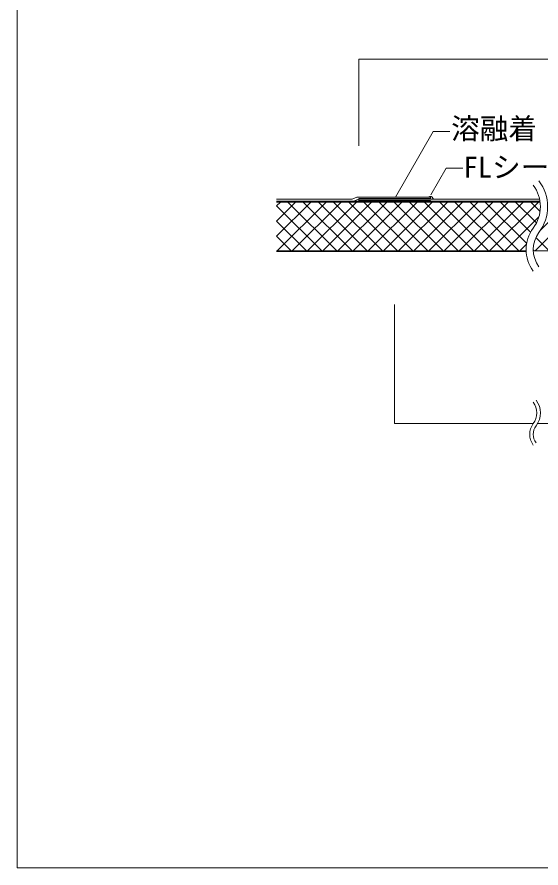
# Model space of a CAD drawing. Units: millimetres, scale not verified. Extents: x -675 to 675, y -471 to 460.
# Drawn here: x -675 to -309, y -440 to 155 of the extents above; entities that cross this region are included whole.
import ezdxf
from ezdxf.enums import TextEntityAlignment as Align

# ---------------------------------------------------------------- set-up
doc = ezdxf.new("R2010")
doc.units = ezdxf.units.MM
doc.header["$LTSCALE"] = 5
for name, color, linetype, lineweight in [('1-0_芯・寸法線', 7, 'Continuous', 9), ('1-2_ハッチング', 1, 'Continuous', 9), ('1-3_断熱材', 7, 'Continuous', 9), ('1-4_リベットルーフ', 3, 'Continuous', 9), ('E-0', 7, 'Continuous', 9), ('F-F', 7, 'Continuous', 9)]:
    doc.layers.add(name, color=color, linetype=linetype, lineweight=lineweight)
doc.styles.add('ＭＳ ゴシック', font='')
doc.styles.get('ＭＳ ゴシック').set_extended_font_data('MS Gothic')

msp = doc.modelspace()

# ---------------------------------------------------------------- linework, layer by layer
at = {"layer": '1-0_芯・寸法線'}
for p, q in [((-435.94, 64.528), (-435.94, 125.087)), ((-435.94, 125.087), (-44.543, 125.087)), ((-410.94, -46.409), (-410.94, -129.58)), ((-410.94, -129.58), (-314.032, -129.58)), ((-311.041, -129.58), (-135.94, -129.58))]:
    msp.add_line(p, q, dxfattribs=at)
for centre, radius, start, end in [((-324.032, -122.08), 12.5, 323.13, 36.87), ((-324.032, -122.08), 15, 323.13, 36.87), ((-304.032, -137.08), 12.5, 143.13, 216.87), ((-304.032, -137.08), 10, 143.13, 216.87)]:
    msp.add_arc(centre, radius, start, end, dxfattribs=at)
at = {"layer": '1-2_ハッチング'}
for p, q in [((-435.94, 27.752), (-435.94, 27.252)), ((-435.94, 27.752), (-385.94, 27.752)), ((-435.94, 27.252), (-385.94, 27.252)), ((-435.94, 26.252), (-435.94, 25.752)), ((-435.94, 26.252), (-385.94, 26.252)), ((-435.94, 25.752), (-385.94, 25.752)), ((-385.94, 27.752), (-385.94, 27.252)), ((-385.94, 26.252), (-385.94, 25.752))]:
    msp.add_line(p, q, dxfattribs=at)
for points in [[(-435.94, 27.752), (-435.94, 27.252), (-385.94, 27.752), (-385.94, 27.252)], [(-435.94, 26.252), (-435.94, 25.752), (-385.94, 26.252), (-385.94, 25.752)]]:
    msp.add_solid(points, dxfattribs=at)
at = {"layer": '1-3_断熱材'}
for p, q in [((-493.446, 25.752), (-309.307, 25.752)), ((-493.446, 25.252), (-309.307, 25.252)), ((-493.446, 22.572), (-490.766, 25.252)), ((-493.446, 11.965), (-480.159, 25.252)), ((-493.446, 1.359), (-469.553, 25.252)), ((-493.096, -8.898), (-458.946, 25.252)), ((-451.369, -8.898), (-485.519, 25.252)), ((-482.489, -8.898), (-448.339, 25.252)), ((-440.763, -8.898), (-474.913, 25.252)), ((-471.883, -8.898), (-437.733, 25.252)), ((-430.156, -8.898), (-464.306, 25.252)), ((-461.276, -8.898), (-427.126, 25.252)), ((-419.55, -8.898), (-453.7, 25.252)), ((-450.669, -8.898), (-416.519, 25.252)), ((-408.943, -8.898), (-443.093, 25.252)), ((-440.063, -8.898), (-405.913, 25.252)), ((-398.336, -8.898), (-432.486, 25.252)), ((-429.456, -8.898), (-395.306, 25.252)), ((-387.73, -8.898), (-421.88, 25.252)), ((-418.85, -8.898), (-384.7, 25.252)), ((-377.123, -8.898), (-411.273, 25.252)), ((-408.243, -8.898), (-374.093, 25.252)), ((-366.517, -8.898), (-400.667, 25.252)), ((-397.636, -8.898), (-363.486, 25.252)), ((-355.91, -8.898), (-390.06, 25.252)), ((-387.03, -8.898), (-352.88, 25.252)), ((-345.303, -8.898), (-379.453, 25.252)), ((-376.423, -8.898), (-342.273, 25.252)), ((-334.697, -8.898), (-368.847, 25.252)), ((-365.817, -8.898), (-331.667, 25.252)), ((-324.09, -8.898), (-358.24, 25.252)), ((-355.21, -8.898), (-321.06, 25.252)), ((-318.606, -3.775), (-347.634, 25.252)), ((-344.603, -8.898), (-310.453, 25.252)), ((-315.871, 4.096), (-337.027, 25.252)), ((-311.81, 10.642), (-326.42, 25.252)), ((-309.306, 18.745), (-315.814, 25.252)), ((-312.784, -8.898), (-278.634, 25.252)), ((-309.394, 5.099), (-289.24, 25.252)), ((-461.976, -8.898), (-493.446, 22.572)), ((-472.583, -8.898), (-493.446, 11.965)), ((-333.997, -8.898), (-310.112, 14.987)), ((-483.189, -8.898), (-493.446, 1.359)), ((-302.877, -8.898), (-312.158, 0.384)), ((-323.39, -8.898), (-318.697, -4.205)), ((-493.446, -8.898), (-318.998, -8.898)), ((-493.446, -9.248), (-318.998, -9.248)), ((-313.989, -8.898), (-253.379, -8.898)), ((-313.484, -8.898), (-313.97, -8.412))]:
    msp.add_line(p, q, dxfattribs=at)
for centre, radius, start, end in [((-334.032, 22.053), 25, 323.13, 36.87), ((-334.032, 22.053), 30, 323.13, 36.87), ((-294.032, -7.947), 25, 143.13, 216.87), ((-294.032, -7.947), 20, 143.13, 216.87)]:
    msp.add_arc(centre, radius, start, end, dxfattribs=at)
at = {"layer": '1-4_リベットルーフ'}
for p, q in [((-441.259, 27.252), (-493.446, 27.252)), ((-440.638, 25.752), (-493.446, 25.752)), ((-440.276, 27.51), (-437.424, 28.556)), ((-436.705, 27.1), (-439.733, 25.968)), ((-385.94, 28.752), (-436.561, 28.752)), ((-385.94, 27.252), (-435.94, 27.252)), ((-435.94, 27.252), (-435.94, 25.752)), ((-309.578, 27.252), (-435.94, 27.252)), ((-309.307, 25.752), (-435.94, 25.752)), ((-385.94, 27.252), (-385.94, 28.752))]:
    msp.add_line(p, q, dxfattribs=at)
msp.add_lwpolyline([(-386.953, 28.776), (-386.908, 28.808), (-386.829, 28.863), (-386.75, 28.916), (-386.669, 28.967), (-386.587, 29.014), (-386.502, 29.056), (-386.452, 29.078), (-386.388, 29.103), (-386.273, 29.137), (-386.156, 29.162), (-386.037, 29.177), (-385.915, 29.183), (-385.794, 29.179), (-385.723, 29.173), (-385.619, 29.158), (-385.442, 29.116), (-385.27, 29.055), (-385.107, 28.975), (-384.954, 28.878), (-384.814, 28.764), (-384.74, 28.691), (-384.654, 28.591), (-384.522, 28.406), (-384.402, 28.212), (-384.284, 28.018), (-384.159, 27.833), (-384.019, 27.667), (-383.926, 27.584), (-383.875, 27.545), (-383.781, 27.485), (-383.681, 27.431), (-383.576, 27.383), (-383.467, 27.338), (-383.357, 27.296), (-383.293, 27.272)], dxfattribs=at)
for centre, start, end in [((-441.259, 29.252), 270, 299.425), ((-440.638, 27.752), 270, 296.891), ((-436.561, 26.752), 90, 115.573), ((-436.561, 26.752), 90, 115.573), ((-435.94, 25.252), 90, 112.5)]:
    msp.add_arc(centre, 2, start, end, dxfattribs=at)
at = {"layer": 'E-0'}
for p, q in [((-410.391, 28.684), (-383.927, 74.522)), ((-383.927, 74.522), (-372.38, 74.522)), ((-385.567, 30.279), (-374.837, 48.862)), ((-374.837, 48.862), (-363.29, 48.862))]:
    msp.add_line(p, q, dxfattribs=at)
at = {"layer": 'F-F'}
msp.add_line((-675, 460), (-675, -440), dxfattribs=at)
msp.add_lwpolyline([(-675, 460), (675, 460), (675, -440), (-675, -440)], dxfattribs=at)

# ---------------------------------------------------------------- texts
at = {"layer": 'E-0', "style": 'ＭＳ ゴシック'}
for s, p in [('溶融着', (-371.431, 64.795)), ('FLシール', (-362.784, 37.967))]:
    msp.add_text(s, height=14.66, dxfattribs=at).set_placement(p, align=Align.BOTTOM_LEFT)

doc.saveas('drawing.dxf')
